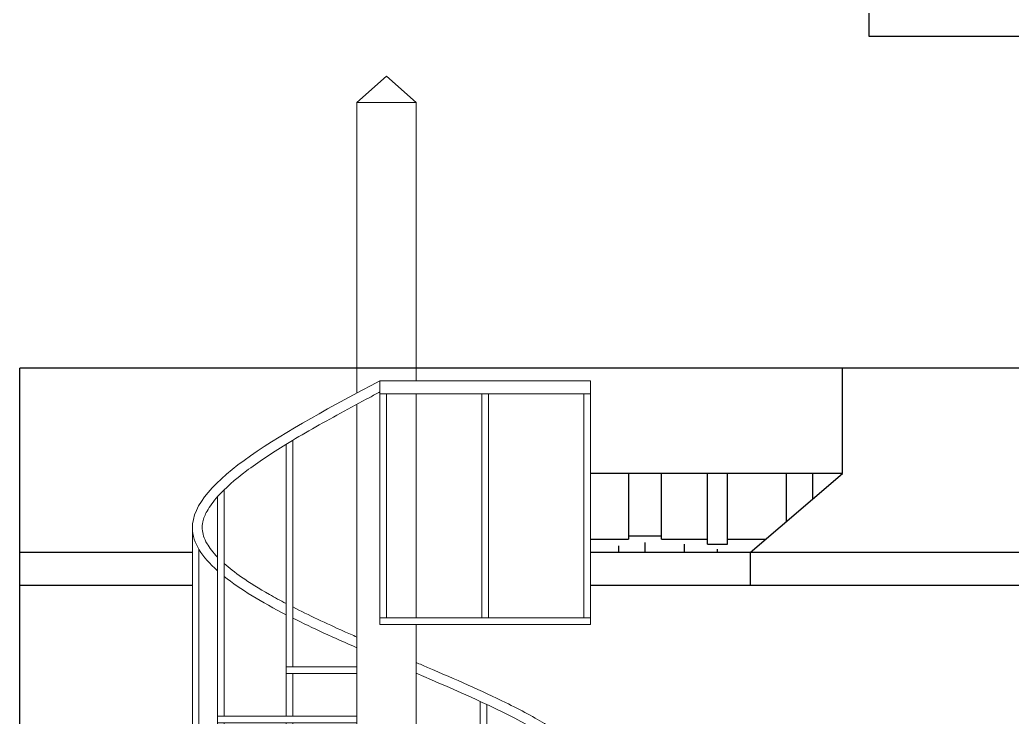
# Model space of a CAD drawing. Header units: inches. Extents: x 1397 to 20304, y -27267 to -746.
# Drawn here: x 3205 to 3355.8, y -9027.2 to -8921.3 of the extents above; entities that cross this region are included whole.
import ezdxf

# ---------------------------------------------------------------- set-up
doc = ezdxf.new("R2010")
doc.units = ezdxf.units.IN
doc.header["$LTSCALE"] = 17
doc.header["$MEASUREMENT"] = 0
doc.layers.add('gradient hatch', color=9, linetype='Continuous', lineweight=9)
doc.layers.add('OUTLINE', color=1, linetype='Continuous', lineweight=25)

# ---------------------------------------------------------------- blocks, each defined once
blk = doc.blocks.new('ad')
at = {"layer": 'gradient hatch'}
for p, q in [((-31407.15, 3786.57), (-31411.65, 3782.57)), ((-31407.15, 3786.57), (-31402.65, 3782.57)), ((-31411.65, 3782.57), (-31411.65, 3738.46)), ((-31402.65, 3782.57), (-31411.65, 3782.57)), ((-31402.65, 3782.57), (-31402.65, 3740.33)), ((-31408.15, 3703.33), (-31408.15, 3740.33)), ((-31408.15, 3740.33), (-31376.15, 3740.33)), ((-31376.15, 3703.33), (-31376.15, 3740.33)), ((-31408.15, 3738.33), (-31376.15, 3738.33)), ((-31407.15, 3704.33), (-31407.15, 3738.33)), ((-31402.65, 3738.33), (-31402.65, 3704.33)), ((-31392.65, 3704.33), (-31392.65, 3738.33)), ((-31391.65, 3704.33), (-31391.65, 3738.33)), ((-31377.15, 3704.33), (-31377.15, 3738.33)), ((-31411.65, 3736.76), (-31411.65, 3657.2)), ((-31422.4, 3695.87), (-31422.4, 3730.68)), ((-31421.4, 3696.87), (-31421.4, 3731.28)), ((-31431.83, 3689.4), (-31431.83, 3723.77)), ((-31432.83, 3688.4), (-31432.83, 3722.72)), ((-31436.65, 3680.93), (-31436.65, 3717.93)), ((-31435.65, 3681.93), (-31435.65, 3714.72)), ((-31432.83, 3681.93), (-31432.83, 3710.47)), ((-31431.83, 3689.4), (-31431.83, 3710.47)), ((-31376.15, 3704.33), (-31408.15, 3704.33)), ((-31376.15, 3703.33), (-31408.15, 3703.33)), ((-31402.65, 3703.33), (-31402.65, 3661.75)), ((-31422.4, 3689.4), (-31422.4, 3703)), ((-31421.4, 3696.87), (-31421.4, 3703)), ((-31422.4, 3696.87), (-31411.65, 3696.87)), ((-31422.4, 3695.87), (-31411.65, 3695.87)), ((-31421.4, 3689.4), (-31421.4, 3695.87)), ((-31392.9, 3666.55), (-31392.9, 3691.62)), ((-31391.9, 3667.05), (-31391.9, 3691.16)), ((-31432.83, 3689.4), (-31411.65, 3689.4)), ((-31432.83, 3688.4), (-31411.65, 3688.4)), ((-31431.83, 3681.93), (-31431.83, 3688.4)), ((-31422.4, 3681.93), (-31422.4, 3688.4)), ((-31421.4, 3681.93), (-31421.4, 3688.4)), ((-31382.47, 3672.51), (-31382.47, 3686.07)), ((-31381.47, 3673.24), (-31381.47, 3685.37)), ((-31436.65, 3681.93), (-31411.65, 3681.93)), ((-31436.65, 3680.93), (-31411.65, 3680.93)), ((-31432.83, 3673.47), (-31432.83, 3680.93)), ((-31431.83, 3674.47), (-31431.83, 3680.93)), ((-31422.4, 3674.47), (-31422.4, 3680.93)), ((-31421.4, 3674.47), (-31421.4, 3680.93)), ((-31376.15, 3643.6), (-31376.15, 3676.95)), ((-31377.15, 3644.6), (-31377.15, 3675.31)), ((-31432.83, 3674.47), (-31411.65, 3674.47)), ((-31432.83, 3673.47), (-31411.65, 3673.47)), ((-31422.4, 3666), (-31422.4, 3673.47)), ((-31421.4, 3667), (-31421.4, 3673.47)), ((-31382.47, 3672.51), (-31382.47, 3673.13)), ((-31382.47, 3637.13), (-31382.47, 3670.69)), ((-31382.47, 3652.07), (-31382.47, 3670.69)), ((-31381.47, 3636.13), (-31381.47, 3671.37)), ((-31381.47, 3651.07), (-31381.47, 3671.37)), ((-31422.4, 3667), (-31411.65, 3667)), ((-31422.4, 3666), (-31411.65, 3666)), ((-31392.9, 3625.33), (-31392.9, 3664.87)), ((-31392.9, 3659.53), (-31392.9, 3664.87)), ((-31391.9, 3625.33), (-31391.9, 3665.37)), ((-31391.9, 3658.53), (-31391.9, 3665.37)), ((-31402.65, 3660.08), (-31402.65, 3625.33)), ((-31402.65, 3659.53), (-31392.9, 3659.53)), ((-31402.65, 3658.53), (-31392.9, 3658.53)), ((-31392.9, 3659.53), (-31392.9, 3658.53)), ((-31408.15, 3625.33), (-31408.15, 3657.33)), ((-31407.15, 3625.33), (-31407.15, 3657.84)), ((-31411.65, 3655.5), (-31411.65, 3625.33)), ((-31402.65, 3652.07), (-31392.9, 3652.07)), ((-31391.9, 3652.07), (-31382.47, 3652.07)), ((-31402.65, 3651.07), (-31392.9, 3651.07)), ((-31391.9, 3651.07), (-31382.47, 3651.07)), ((-31422.4, 3625.33), (-31422.4, 3649.1)), ((-31421.4, 3625.33), (-31421.4, 3649.77)), ((-31402.65, 3644.6), (-31392.9, 3644.6)), ((-31391.9, 3644.6), (-31382.47, 3644.6)), ((-31381.47, 3644.6), (-31376.15, 3644.6)), ((-31402.65, 3643.6), (-31392.9, 3643.6)), ((-31391.9, 3643.6), (-31382.47, 3643.6)), ((-31381.47, 3643.6), (-31376.15, 3643.6)), ((-31431.83, 3625.33), (-31431.83, 3640.92)), ((-31432.83, 3625.33), (-31432.83, 3639.63)), ((-31402.65, 3637.13), (-31392.9, 3637.13)), ((-31391.9, 3637.13), (-31381.47, 3637.13)), ((-31436.65, 3625.33), (-31436.65, 3635.8)), ((-31435.65, 3625.33), (-31435.65, 3635.73)), ((-31402.65, 3636.13), (-31392.9, 3636.13)), ((-31391.9, 3636.13), (-31381.47, 3636.13))]:
    blk.add_line(p, q, dxfattribs=at)
blk.add_arc((-31435.85, 3639.95), 4.23, 258.9973, 281.0027, dxfattribs=at)
for points, knots in [([(-31408.15, 3740.33), (-31422.46, 3732.7), (-31441.19, 3722.7), (-31435.2, 3713.57), (-31432.83, 3711.46)], [0, 0, 0, 0, 36.249276, 47.456693, 47.456693, 47.456693, 47.456693]), ([(-31408.15, 3738.63), (-31408.67, 3738.36), (-31409.18, 3738.08), (-31411.19, 3737.01), (-31412.68, 3736.21), (-31417.06, 3733.81), (-31419.87, 3732.23), (-31424.65, 3729.3), (-31426.69, 3727.95), (-31430.2, 3725.31), (-31431.68, 3724.01), (-31433.48, 3722), (-31434.03, 3721.24), (-31434.74, 3719.95), (-31434.95, 3719.41), (-31435.14, 3718.52), (-31435.17, 3718.17), (-31435.13, 3717.47), (-31435.06, 3717.11), (-31434.83, 3716.37), (-31434.65, 3715.98), (-31434.05, 3714.93), (-31433.51, 3714.24), (-31432.83, 3713.54)], [0.59665, 0.59665, 0.59665, 0.59665, 1.903772, 1.903772, 5.711317, 5.711317, 13.326406, 13.326406, 19.918223, 19.918223, 26.51004, 26.51004, 30.682548, 30.682548, 34.084257, 34.084257, 36.573833, 36.573833, 39.063409, 39.063409, 41.552985, 41.552985, 45.629637, 45.629637, 45.629637, 45.629637]), ([(-31431.83, 3712.58), (-31431.07, 3711.89), (-31430.18, 3711.2), (-31427.92, 3709.63), (-31426.5, 3708.75), (-31424.14, 3707.41), (-31423.29, 3706.95), (-31422.4, 3706.48)], [47.459867, 47.459867, 47.459867, 47.459867, 51.347731, 51.347731, 56.245105, 56.245105, 58.836713, 58.836713, 58.836713, 58.836713]), ([(-31421.4, 3705.97), (-31418.97, 3704.73), (-31416.34, 3703.49), (-31412.96, 3701.98), (-31412.31, 3701.69), (-31411.65, 3701.4)], [59.802591, 59.802591, 59.802591, 59.802591, 66.770709, 66.770709, 68.419537, 68.419537, 68.419537, 68.419537]), ([(-31402.65, 3697.54), (-31402.08, 3697.29), (-31401.5, 3697.05), (-31396.73, 3695), (-31392.65, 3693.22), (-31386.74, 3690.32), (-31384.62, 3689.18), (-31381.37, 3687.17), (-31380.12, 3686.3), (-31378.26, 3684.71), (-31377.57, 3684.01), (-31376.63, 3682.76), (-31376.31, 3682.24), (-31375.83, 3681.13), (-31375.67, 3680.54), (-31375.55, 3679.37), (-31375.6, 3678.78), (-31375.85, 3677.64), (-31376.07, 3677.1), (-31376.62, 3676.05), (-31376.96, 3675.55), (-31378.11, 3674.11), (-31379.08, 3673.21), (-31381.34, 3671.42), (-31382.64, 3670.55), (-31385.51, 3668.79), (-31387.08, 3667.9), (-31392.52, 3664.99), (-31396.83, 3662.93), (-31405.74, 3658.57), (-31410.33, 3656.29), (-31419, 3651.42), (-31423.07, 3648.84), (-31428.72, 3644.28), (-31430.67, 3642.4), (-31433.42, 3638.93), (-31434.37, 3637.38), (-31435.04, 3635.8)], [75.867791, 75.867791, 75.867791, 75.867791, 77.296314, 77.296314, 87.821918, 87.821918, 94.579193, 94.579193, 99.742391, 99.742391, 103.657561, 103.657561, 106.327224, 106.327224, 108.996887, 108.996887, 111.66655, 111.66655, 114.336213, 114.336213, 117.005876, 117.005876, 122.242277, 122.242277, 127.478679, 127.478679, 132.715081, 132.715081, 144.499492, 144.499492, 156.283904, 156.283904, 168.068315, 168.068315, 175.870509, 175.870509, 181.943701, 181.943701, 181.943701, 181.943701]), ([(-31402.65, 3695.9), (-31390.22, 3690.6), (-31351, 3673.22), (-31428.43, 3657.46), (-31436.65, 3635.8)], [76.355718, 76.355718, 76.355718, 76.355718, 107.340962, 182.622367, 182.622367, 182.622367, 182.622367])]:
    blk.add_open_spline(points, degree=3, knots=knots, dxfattribs=at)
for points in [[(-31431.83, 3710.62), (-31429.37, 3708.64), (-31426.11, 3706.7), (-31422.4, 3704.79)], [(-31421.4, 3704.29), (-31418.36, 3702.76), (-31415.05, 3701.25), (-31411.65, 3699.77)]]:
    blk.add_open_spline(points, degree=3, dxfattribs=at)
at = {"layer": 'OUTLINE', "linetype": 'Continuous'}
blk.add_line((-31436.65, 3625.33), (-31391.9, 3625.33), dxfattribs=at)

msp = doc.modelspace()

# ---------------------------------------------------------------- hatches: boundary and pattern name
at = {"layer": 'OUTLINE'}
h = msp.add_hatch(dxfattribs=at)
h.set_pattern_fill('AR-RSHKE', color=8)
h.set_pattern_definition([(0, (1566.02, -5796.163), (25.5, 12), [6, -5, 7, -3, 9, -4]), (0, (1572.02, -5795.663), (25.5, 12), [5, -19, 4, -6]), (0, (1584.02, -5796.913), (25.5, 12), [3, -31]), (90, (1566.0205, -5796.163), (-8.5, 12), [11.5, -36.5]), (90, (1572.0205, -5796.163), (-8.5, 12), [11.25, -36.75]), (90, (1577.0205, -5796.163), (-8.5, 12), [10.5, -37.5]), (90, (1584.0205, -5796.913), (-8.5, 12), [11.5, -36.5]), (90, (1587.0205, -5796.913), (-8.5, 12), [11.5, -36.5]), (90, (1596.0205, -5796.163), (-8.5, 12), [11, -37])])
h.paths.add_polyline_path([(3316.02, -9002.16), (3330.02, -8990.16), (3291.74, -8990.16), (3291.74, -9002.16)])

# ---------------------------------------------------------------- linework, layer by layer
for p, q in [((3334.02, -8912.16), (3334.02, -8923.77)), ((3334.02, -8923.77), (3462.5, -8923.77)), ((3205.02, -9009.16), (3205.02, -8974.16)), ((3427.06, -8974.16), (3205.02, -8974.16)), ((3330.02, -8990.16), (3330.02, -8974.16)), ((3330.02, -8990.16), (3291.74, -8990.16)), ((3316.02, -9002.16), (3330.02, -8990.16)), ((3231.24, -9002.16), (3205.02, -9002.16)), ((3382.2, -9002.16), (3291.74, -9002.16)), ((3316.02, -9002.16), (3316.02, -9007.16)), ((3231.24, -9007.16), (3205.02, -9007.16)), ((3374.19, -9007.16), (3291.74, -9007.16)), ((3205.02, -9355.16), (3205.02, -9009.16))]:
    msp.add_line(p, q, dxfattribs=at)

# ---------------------------------------------------------------- block references
at = {"layer": 'OUTLINE', "linetype": 'Continuous'}
msp.add_blockref('ad', (34667.89, -12716.41), dxfattribs=at)

doc.saveas('drawing.dxf')
